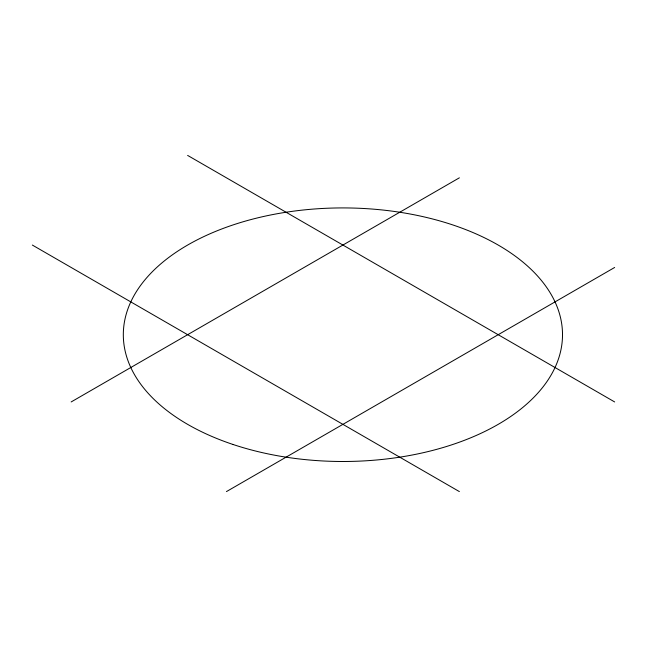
<?xml version="1.0" encoding="UTF-8"?>
<svg xmlns="http://www.w3.org/2000/svg" width="647" height="647" viewBox="0 0 647 647"><rect width="100%" height="100%" fill="white"/><g stroke="black" fill="none" stroke-linecap="round" stroke-linejoin="round"><path stroke-width="0.97" d="M71.17 401.941L459.37 177.82M226.45 491.591L614.65 267.47M187.63 155.409L614.65 401.941M32.35 245.059L459.37 491.591M233.114 444.505A219.6 126.788 0 0 0 562.51 334.709A219.6 126.788 0 0 0 233.114 224.905A219.6 126.788 0 0 0 233.114 444.505"/></g></svg>
